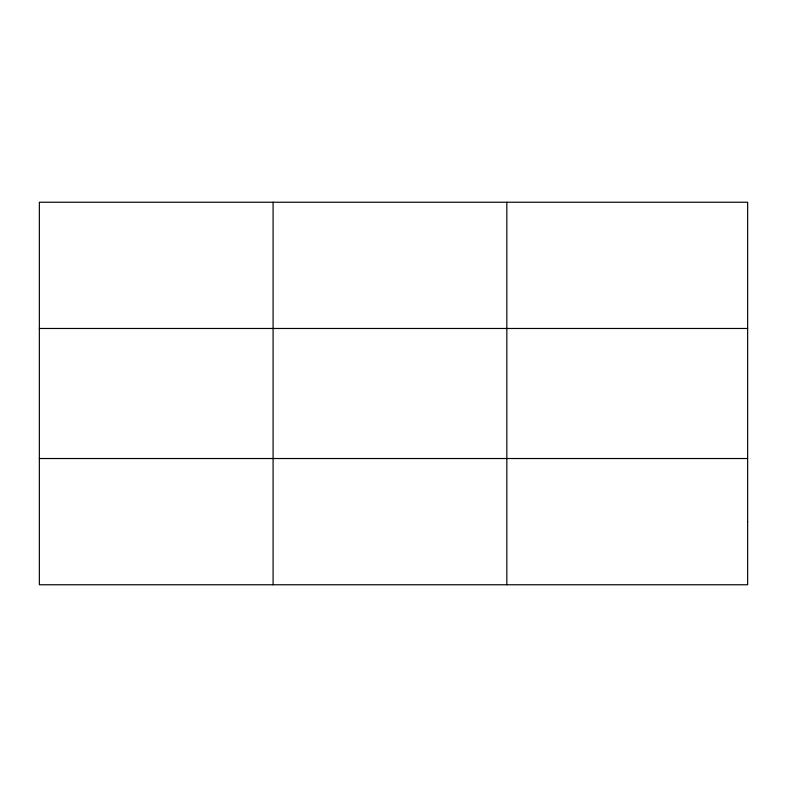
<?xml version="1.0" encoding="UTF-8"?>
<svg xmlns="http://www.w3.org/2000/svg" width="787" height="787" viewBox="0 0 787 787"><rect width="100%" height="100%" fill="white"/><g stroke="black" fill="none" stroke-linecap="round" stroke-linejoin="round"><path stroke-width="1.18" d="M273.089 202.239L273.089 584.761M506.828 202.239L506.828 584.761M39.35 328.474L747.65 328.474M39.35 458.526L747.65 458.526M747.65 521.643L747.65 584.761L39.35 584.761L39.35 202.239L747.65 202.239L747.65 521.643"/></g></svg>
